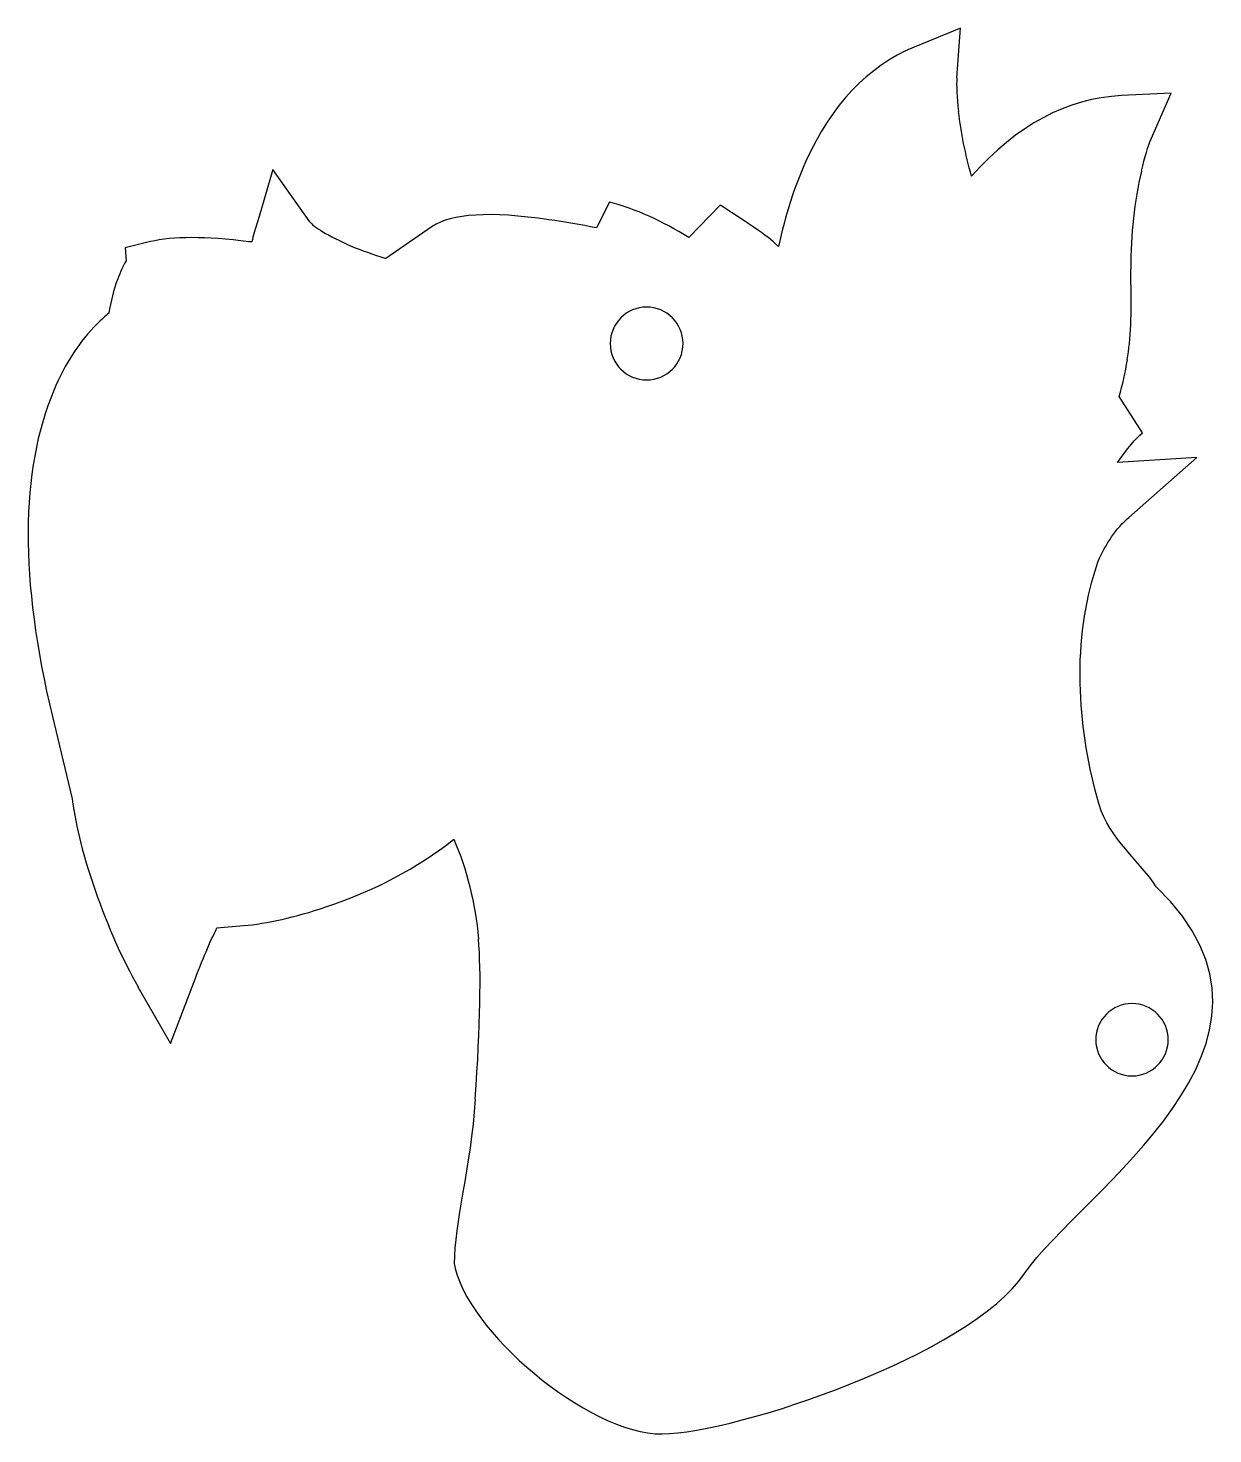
# Model space of a CAD drawing. Header units: millimetres. Extents: x -110 to -9, y 98 to 218.
import ezdxf

# ---------------------------------------------------------------- set-up
doc = ezdxf.new("R2010")
doc.units = ezdxf.units.MM
doc.layers.get('0').update_dxf_attribs({"linetype": 'CONTINUOUS'})

msp = doc.modelspace()

# ---------------------------------------------------------------- linework, layer by layer
for p, q in [((-30.15, 218.12), (-34.1, 216.49)), ((-30.45, 213.86), (-30.15, 218.12)), ((-12.09, 212.54), (-16.35, 212.34)), ((-13.81, 208.63), (-12.09, 212.54)), ((-89.04, 206.01), (-90.21, 201.99)), ((-85.87, 201.53), (-89.04, 206.01)), ((-60.21, 203.22), (-61.33, 201.01)), ((-50.73, 202.97), (-53.4, 200.18)), ((-90.21, 201.99), (-90.65, 200.61)), ((-75.39, 201.13), (-79.38, 198.39)), ((-99.53, 199.84), (-101.69, 199.32)), ((-101.69, 199.32), (-101.62, 198.2)), ((-14.55, 183.47), (-16.56, 186.57)), ((-9.9, 181.35), (-16.68, 180.91)), ((-15.73, 176.22), (-9.9, 181.35)), ((-18.72, 171.28), (-18.39, 172.38)), ((-107.93, 159.17), (-106.24, 152.11)), ((-93.83, 141.06), (-91.55, 141.26)), ((-97.81, 131.16), (-95.82, 136.4)), ((-100.6, 136.02), (-97.81, 131.16)), ((-73.5, 112.32), (-73.5, 112.32))]:
    msp.add_line(p, q)
at = {"extrusion": (1.14162e-32, 2.68423e-17, -1)}
msp.add_circle((57.03, 191.11), 3.12, dxfattribs=at)
at = {"extrusion": (1.84889e-32, 2.68423e-17, -1)}
msp.add_circle((15.45, 131.49), 3.1, dxfattribs=at)
for centre, major_axis, ratio, start_param, end_param in [((16.05, 63.69), (-46.11, 151.23), 0.040741, 0.106441, 0.216386), ((2033.77, -2587.72), (2070.25, -2803.31), 0.074493, 3.183282, 3.207311), ((2625.5, -1612.57), (2636.19, -1827.48), 0.087758, 3.176014, 3.202354), ((8673.81, -4544.98), (8750.05, -4745.19), 0.015502, 3.099523, 3.133674), ((1072.12, -152.43), (1158.06, -354.2), 0.011735, 3.156842, 3.224289), ((1939.82, -848.57), (2042.15, -1046.62), 0.032714, 3.052136, 3.103393), ((-80.14, 185.92), (9.25, -16.41), 0.34057, 3.448598, 3.541324), ((-59.99, 169.95), (-9.72, -32.16), 0.561508, 2.865925, 2.911141), ((1045.75, 133.38), (1133.6, -70.15), 0.03266, 3.242403, 3.265953), ((423.63, 108.42), (526.68, -85.51), 0.16151, 3.108993, 3.144078), ((-109.45, 161.67), (-10.09, -33.3), 0.258359, 3.505512, 3.590078), ((-510.53, 513.57), (491.46, -332.32), 0.177835, 0.055208, 0.08374), ((1246.28, 4790.64), (-1336.27, -4664.13), 0.052131, 6.209498, 6.232511), ((-440.84, -1820.2), (368.32, 1963.5), 0.015304, 6.154775, 6.229025)]:
    msp.add_ellipse(centre, major_axis=major_axis, ratio=ratio, start_param=start_param, end_param=end_param)
for points in [[(-34.1, 216.49), (-38.09, 214.85), (-41.18, 211.59), (-43.38, 206.73)], [(-16.35, 212.34), (-21.01, 212.12), (-25.29, 209.83), (-29.19, 205.44)], [(-29.19, 205.44), (-29.73, 207.34), (-30.1, 209.18), (-30.3, 210.99)], [(-14.64, 205.87), (-14.35, 207.1), (-14.07, 208.02), (-13.81, 208.63)], [(-53.4, 200.18), (-55.69, 201.62), (-57.96, 202.63), (-60.21, 203.22)], [(-49.26, 202.01), (-49.88, 202.41), (-50.37, 202.73), (-50.73, 202.97)], [(-61.33, 201.01), (-62.65, 201.28), (-64.01, 201.51), (-65.41, 201.71)], [(-46.4, 200.01), (-46.96, 200.48), (-47.91, 201.14), (-49.26, 202.01)], [(-90.84, 199.81), (-90.93, 199.82), (-91.01, 199.83), (-91.1, 199.83)], [(-101.62, 198.2), (-101.86, 197.77), (-102.09, 197.26), (-102.32, 196.66)], [(-15.54, 196.4), (-15.55, 196.92), (-15.56, 197.29), (-15.56, 197.49)], [(-15.85, 189.72), (-15.57, 191.48), (-15.47, 193.7), (-15.54, 196.4)], [(-104.09, 192.81), (-105.6, 191.3), (-106.84, 189.39), (-107.81, 187.09)], [(-107.81, 187.09), (-110.7, 180.21), (-110.74, 170.91), (-107.93, 159.17)], [(-16.68, 180.91), (-15.86, 182.13), (-15.15, 182.98), (-14.55, 183.47)], [(-18.39, 172.38), (-17.68, 174), (-16.8, 175.28), (-15.73, 176.22)], [(-19.87, 161.37), (-20.01, 164.97), (-19.62, 168.27), (-18.72, 171.28)], [(-18.27, 151.64), (-19.21, 154.87), (-19.74, 158.11), (-19.87, 161.37)], [(-106.24, 152.11), (-105.9, 149.68), (-105.24, 147.07), (-104.27, 144.29)], [(-13.38, 144.58), (-14.67, 146.7), (-17.41, 148.68), (-18.27, 151.64)], [(-84.5, 142.86), (-80.34, 144.24), (-76.69, 146.17), (-73.54, 148.65)], [(-73.54, 148.65), (-72.42, 146.06), (-71.71, 143.21), (-71.43, 140.11)], [(-24.65, 111.46), (-19.96, 118.43), (0.71, 131.12), (-13.38, 144.58)], [(-91.55, 141.26), (-89.54, 141.43), (-87.18, 141.97), (-84.5, 142.86)], [(-95.82, 136.4), (-95.08, 138.35), (-94.42, 139.9), (-93.83, 141.06)], [(-71.7, 126.4), (-72.1, 120.52), (-73.53, 115.73), (-73.5, 112.32)], [(-73.5, 112.32), (-72.6, 106.7), (-62.04, 97.66), (-55.7, 97.73)], [(-55.7, 97.73), (-49.35, 97.8), (-29.34, 104.49), (-24.65, 111.46)]]:
    msp.add_open_spline(points, degree=3)

doc.saveas('drawing.dxf')
